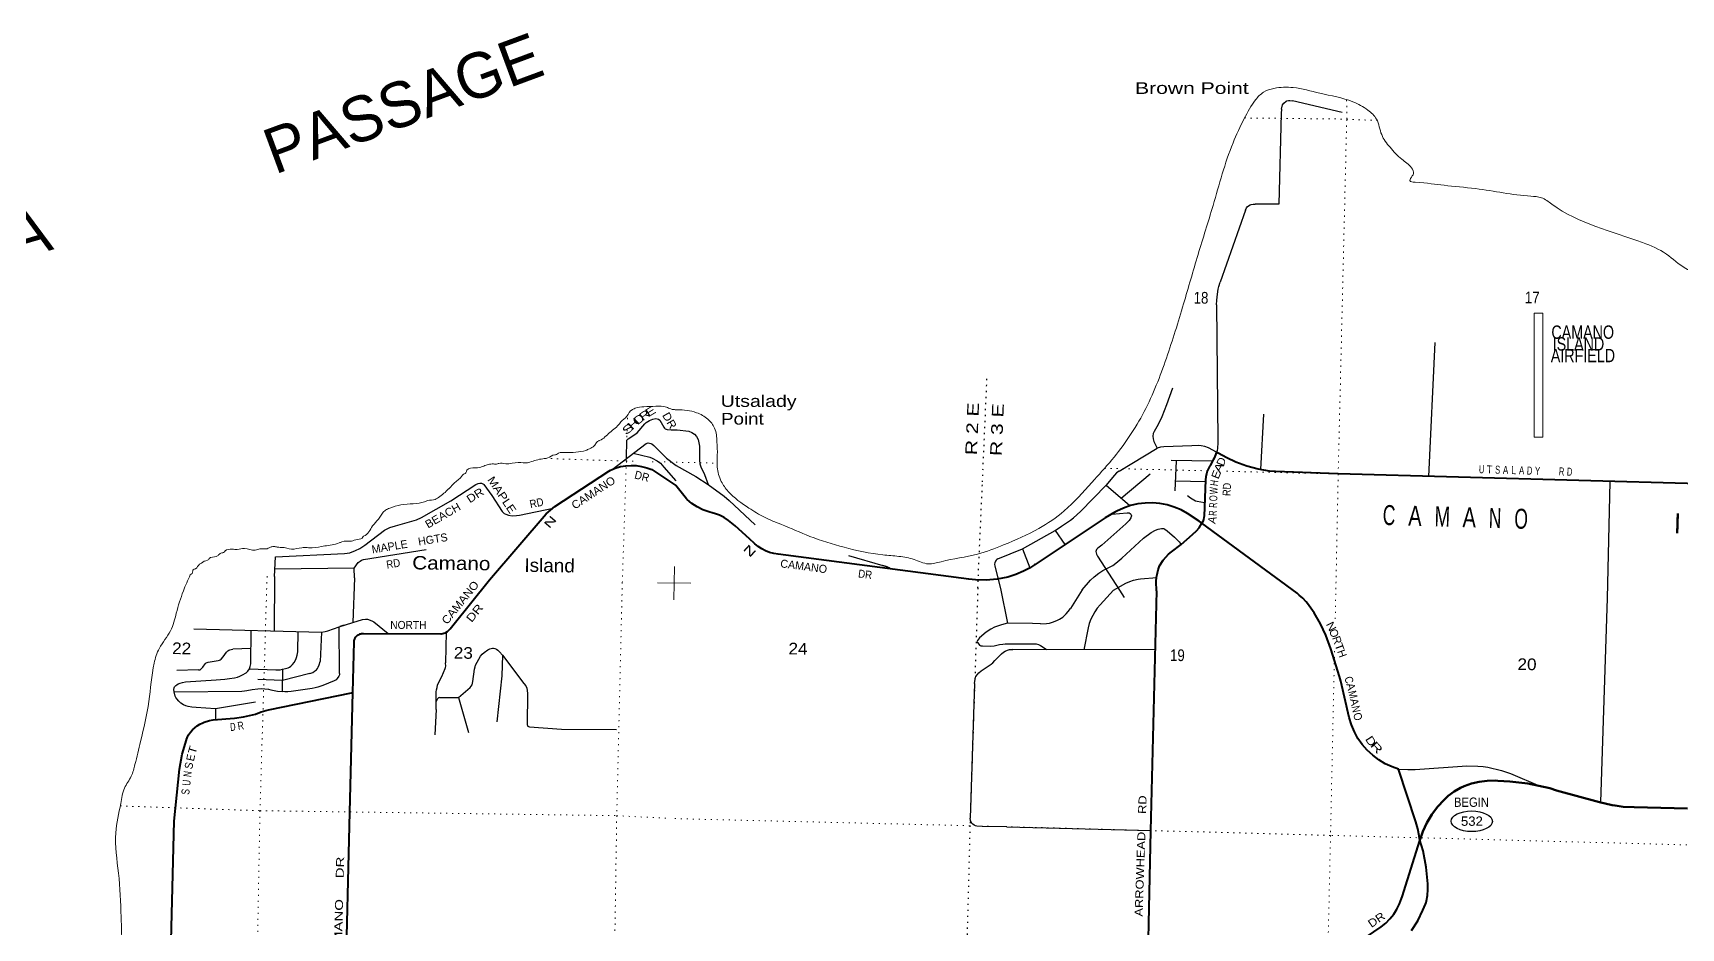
# Model space of a CAD drawing. Header units: feet. Extents: x -493433 to -244333, y 184684 to 373072.
# Drawn here: x -377997 to -353286, y 273336 to 286764 of the extents above; entities that cross this region are included whole.
import ezdxf
from ezdxf.enums import TextEntityAlignment as Align

# ---------------------------------------------------------------- set-up
doc = ezdxf.new("R2010")
doc.units = ezdxf.units.FT
doc.header["$LTSCALE"] = 60
doc.linetypes.add('DOTTED', pattern=[1.5, 0.3, -1.2])
for name, color, linetype, lineweight in [('17', 7, 'Continuous', 25), ('23', 7, 'Continuous', 70), ('26', 7, 'Continuous', 40), ('27', 7, 'Continuous', 13), ('29', 7, 'Continuous', 25), ('30', 7, 'Continuous', 13), ('36', 7, 'Continuous', 13), ('39', 7, 'Continuous', 13), ('4', 7, 'Continuous', 13), ('41', 7, 'Continuous', 13), ('6', 7, 'DOTTED', 25), ('7', 7, 'DOTTED', 13)]:
    doc.layers.add(name, color=color, linetype=linetype, lineweight=lineweight)
doc.layers.add('42', color=7, linetype='Continuous')

msp = doc.modelspace()

# ---------------------------------------------------------------- linework, layer by layer
at = {"layer": '17'}
msp.add_ellipse((-356425, 274937.59), major_axis=(-309.24, 1), ratio=0.500121, dxfattribs=at)
at = {"layer": '23'}
msp.add_lwpolyline([(-353191, 275128.95), (-353989.05, 275146.74), (-354154.33, 275155.5), (-354275.15, 275173), (-354318, 275179.95), (-354509, 275221.95), (-355154, 275400.95), (-355254.06, 275431.99), (-355584.52, 275503.74), (-355852.74, 275532.8), (-356035, 275544.95), (-356073.37, 275547), (-356192.6, 275545.1), (-356310.97, 275530.75), (-356427.2, 275504.11), (-356540.01, 275465.46), (-356592.47, 275440), (-356688.18, 275383.68), (-356777.48, 275317.67), (-356839.01, 275261.17), (-356936.83, 275155.18), (-357023.04, 275039.55), (-357096.68, 274915.53), (-357156.96, 274784.5), (-357200.69, 274655.33)], dxfattribs=at)
at = {"layer": '26'}
msp.add_line((-359042.53, 278359.73), (-360470.98, 279409.22), dxfattribs=at)
for points in [[(-353014, 279997.95), (-358427, 280147.95), (-359365.01, 280183.56), (-359456.14, 280190.63), (-359628.88, 280218), (-359797.8, 280263.26), (-359961.07, 280325.94), (-360098, 280389.95), (-360227.07, 280461.22), (-360251.87, 280474.91), (-360260.08, 280450.02), (-360264.34, 280437.11), (-360275.24, 280411.98), (-360286.09, 280386.94), (-360299.88, 280361.98), (-360348.9, 280273.26), (-360350.85, 280270.2), (-360372.73, 280231.17), (-360390.41, 280190.08), (-360403.69, 280147.36), (-360412.44, 280103.48), (-360416.55, 280058.93), (-360437.69, 279514.82), (-360440.94, 279492.94), (-360447.94, 279464.22), (-360457.91, 279436.39), (-360458.7, 279434.75), (-360470.98, 279409.22)], [(-371152.72, 278557.86), (-370301.53, 279548.51), (-370170.46, 279659.1), (-369364.76, 280190.51), (-369339.73, 280207.02), (-369314.76, 280216.94), (-369265.52, 280236.51), (-369188.61, 280258.09), (-369109.86, 280271.51), (-369030.14, 280276.62), (-368950.32, 280273.37), (-368871.28, 280261.8), (-368793.89, 280242.03), (-368718.98, 280214.28), (-368359.43, 279974.37)], [(-360470.98, 279409.22), (-360513.2, 279440.24), (-360686.32, 279554.73), (-360783.6, 279608.35), (-360885.96, 279651.5), (-360992.26, 279683.72), (-361101.35, 279704.65), (-361212.03, 279714.06), (-361323.09, 279711.85), (-361433.31, 279698.04), (-361541.48, 279672.79), (-361646.41, 279636.37), (-361746.97, 279589.18), (-361776.05, 279573.03), (-361921, 279489.95), (-362971.45, 278792.11), (-362981.14, 278784.81), (-363055.63, 278735.35), (-363134.88, 278693.94), (-363144.04, 278689.22), (-363258.94, 278637.98), (-363378.57, 278599.02), (-363539.62, 278569.04), (-363702.91, 278556.05), (-363866.67, 278560.21), (-363966.96, 278571.28), (-366825.1, 278944.51), (-366888.91, 278954.8), (-366951.29, 278971.7), (-367011.57, 278995.02), (-367069.08, 279024.52), (-367123.19, 279059.87), (-367173.3, 279100.69), (-367180.1, 279106.93), (-367253, 279176.95), (-367466, 279370.95), (-367566.49, 279452.06), (-367633.7, 279493.42), (-367704.87, 279527.52), (-367779.21, 279553.99), (-367800.51, 279560), (-367861.92, 279577.3), (-367950.82, 279610.97), (-368035.71, 279653.74), (-368115.66, 279705.15), (-368189.8, 279764.64), (-368200, 279775.95), (-368359.43, 279974.37)], [(-361152.82, 278393.81), (-361157.94, 278532.69), (-361149.24, 278601.27), (-361143.23, 278641.07), (-361127.99, 278708.57), (-361104.06, 278771.71), (-361051.83, 278856.63), (-360969.13, 278943.72), (-360927.78, 278980.74), (-360779.81, 279088.51), (-360612.23, 279239.84), (-360553.48, 279296.46), (-360512.13, 279342.18), (-360470.98, 279409.22)], [(-373199.77, 276869.58), (-373181.1, 277627.9), (-373180.83, 277633.73), (-373179.19, 277647.27), (-373176.14, 277660.56), (-373171.73, 277673.45), (-373165.98, 277685.82), (-373158.98, 277697.51), (-373150.79, 277708.42), (-373141.51, 277718.4), (-373131.23, 277727.36), (-373120.08, 277735.2), (-373108.16, 277741.83), (-373095.62, 277747.17), (-373082.59, 277751.18), (-373069.21, 277753.8), (-373055.63, 277755.01), (-373042, 277754.79), (-371883, 277748.98), (-371873.25, 277749.94), (-371853.77, 277753.4), (-371834.75, 277758.88), (-371816.42, 277766.31), (-371807.58, 277771.02), (-371782.66, 277786.65), (-371757.58, 277810.77), (-371743.85, 277823.97), (-371719.78, 277849.22), (-371699.8, 277873.97), (-371152.72, 278557.86)], [(-361152.82, 278393.81), (-361241, 274793.95), (-361303.86, 271785.83)], [(-357200.69, 274655.33), (-357205.83, 274672.96), (-357211.21, 274716.93), (-357232.37, 274823.9), (-357264.6, 274928.08), (-357521, 275718.95), (-357618.89, 275753.1), (-357721.28, 275800.82), (-357818.13, 275858.97), (-357908.36, 275926.93), (-357991, 276003.95), (-358065.14, 276089.19), (-358129.95, 276181.71), (-358184.75, 276280.5), (-358228.91, 276384.47), (-358261.97, 276492.49), (-358389.12, 277040.23), (-358406.86, 277111.54), (-358536.9, 277524.36), (-358612.74, 277728.68), (-358690.44, 277899.96), (-358785.62, 278062.17), (-358889.06, 278203.52), (-358907.92, 278227.75), (-358957.62, 278282.65), (-359012.79, 278332.06), (-359042.53, 278359.73)], [(-375694.91, 276165.94), (-375685.95, 276190.99), (-375672.42, 276215.94), (-375663.27, 276232.82), (-375636.32, 276272.09), (-375605.4, 276308.33), (-375570.87, 276341.14), (-375533.1, 276370.17), (-375492.5, 276395.08), (-375449.52, 276415.61), (-375428.83, 276423.61), (-375350.45, 276448.2), (-375297, 276459.97), (-374976.85, 276483.93), (-374838.97, 276503.4), (-374662.4, 276545.27), (-374573.49, 276577.31), (-374503.98, 276599.21), (-374465.59, 276607.99), (-373223, 276864.78), (-373199.77, 276869.58)], [(-373375.61, 269694.95), (-373244, 275072.95), (-373199.77, 276869.58)], [(-375967.53, 271352.96), (-375881, 274939.95), (-375800.34, 275720.78), (-375760.12, 275943.34), (-375696.87, 276160.47), (-375694.91, 276165.94)], [(-359103, 272451.95), (-357780.5, 273353.74), (-357712.16, 273410.28), (-357650.11, 273473.66), (-357595.02, 273543.17), (-357547.5, 273618.06), (-357508.07, 273697.5), (-357477.15, 273780.64), (-357469.87, 273805.17), (-357203.21, 274647.89), (-357200.69, 274655.33)], [(-357329.6, 273299.13), (-357234.88, 273445.93), (-357156.03, 273601.83), (-357119.58, 273693.55), (-357109.63, 273718.58), (-357103.64, 273743.55), (-357088.58, 273824.72), (-357081.7, 273912.04), (-357083.98, 273999.6), (-357106.11, 274249.68), (-357154.25, 274496.08), (-357200.69, 274655.33)]]:
    msp.add_lwpolyline(points, dxfattribs=at)
at = {"layer": '29'}
for p, q in [((-358367, 285571.95), (-359110.24, 285743.92)), ((-356976, 282119.95), (-357074.44, 280109.92)), ((-359546, 281046.95), (-359590, 280212.95)), ((-361712.64, 280191.35), (-361138.9, 280534.56)), ((-360311, 280337.95), (-360933, 280348.95)), ((-360857.48, 280347.08), (-360874, 279895.95)), ((-361905, 279979.95), (-361552, 279672.95)), ((-361679, 279786.95), (-361246, 280149.95)), ((-360866, 280042.95), (-360416, 280032.95)), ((-354352, 280027.95), (-354392.2, 278285.41)), ((-362668, 279300.95), (-362525, 279090.95)), ((-363161, 279023.95), (-363051, 278741.95)), ((-373180.88, 278736.05), (-374368.3, 278718.4)), ((-365767, 278923.95), (-365254.31, 278774.9)), ((-374373.05, 278611.67), (-374378, 277795.95)), ((-373175.61, 278591.61), (-373202, 277921.95)), ((-363491.72, 278431.77), (-363383, 277907.95)), ((-362267.16, 278411.87), (-362440.23, 278129.7)), ((-361707.6, 278402.79), (-361638, 278293.95)), ((-354392.2, 278285.41), (-354496.39, 275221.93)), ((-375587, 277826.95), (-373671.11, 277776.61)), ((-374731.83, 277300.95), (-374727, 277801.95)), ((-374027.42, 277479.99), (-374019, 277785.95)), ((-373671.11, 277776.61), (-373692.08, 277336.36)), ((-373407, 277856.95), (-373202, 277921.95)), ((-371803, 277773.95), (-371809.47, 277312.93)), ((-374729, 277531.95), (-374999.87, 277517.57)), ((-361175, 277508.95), (-363306, 277516.84)), ((-370959, 277430.95), (-370635.89, 277006.56)), ((-375513.02, 277209.57), (-375840, 277199.95)), ((-375711.94, 277028.04), (-375247.87, 277057.91)), ((-374752, 277222.95), (-374354.11, 277207.08)), ((-374256.17, 277216.96), (-374260, 276881.95)), ((-375881.96, 276878.77), (-374863.97, 276891.24)), ((-371615, 276792.95), (-371469, 276268.95)), ((-370582.05, 276855.96), (-370584.82, 276388.94)), ((-363877.76, 277003.94), (-363946, 274985.95)), ((-375258, 276622.95), (-375260.09, 276462.73)), ((-371951.2, 276615.96), (-371971, 276231.95)), ((-363397, 274853.95), (-361241, 274796.95))]:
    msp.add_line(p, q, dxfattribs=at)
for points in [[(-359278.16, 285621.02), (-359261.9, 285684.31), (-359242.32, 285712.62), (-359205.32, 285738.75), (-359194.44, 285743.1), (-359170.59, 285748.17), (-359151.01, 285750.35), (-359110.24, 285743.92)], [(-359278.16, 285621.02), (-359282, 285554.95), (-359315, 284193.95), (-359673, 284194.87)], [(-359819, 284104.95), (-359801.6, 284137.85), (-359790.72, 284153.09), (-359770.05, 284172.68), (-359748.29, 284184.66), (-359730.88, 284190.1), (-359703.67, 284193.37), (-359673, 284194.87)], [(-359816.76, 284108.06), (-359819, 284104.95), (-360198.33, 283026.71)], [(-360252.81, 282685.99), (-360248.8, 282753.58), (-360237.92, 282846.12), (-360227.04, 282919.06), (-360216.16, 282962.61), (-360198.33, 283026.71)], [(-360252.81, 282685.99), (-360230, 280652.95), (-360231.47, 280619.06)], [(-360913, 281432.95), (-360999, 281183.95), (-361072.25, 281005.05)], [(-369099.33, 280385.01), (-369092.84, 280656.38), (-369074.97, 280675.88), (-368971.02, 280737.64), (-368935.55, 280766.7), (-368823.21, 280901.76), (-368804.24, 280919.77), (-368751.74, 280950.51), (-368703.01, 280970.01), (-368657.53, 280978.14), (-368617.27, 280970.88), (-368599.06, 280955.38), (-368539.36, 280850.12), (-368529.95, 280832.48), (-368517.83, 280823.76), (-368486.89, 280816.02), (-368430.12, 280810.76), (-368337, 280810.95)], [(-361072.25, 281005.05), (-361126.9, 280887.57), (-361187.83, 280785.24), (-361200.89, 280752.58), (-361207.42, 280715.56), (-361203.06, 280674.19), (-361192.18, 280632.82), (-361138.9, 280534.56)], [(-368337, 280810.95), (-368160.78, 280788.06), (-368117.59, 280768.85), (-368079.19, 280742.44), (-368047.99, 280708.83), (-368021.6, 280665.61), (-368004.8, 280564.77), (-368004.8, 280355.88), (-368000, 280298.26), (-367983.2, 280252.64), (-367928.01, 280137.39), (-367872.81, 279990.93)], [(-369314.76, 280216.94), (-368802.94, 280604.37), (-368771.23, 280615.76), (-368730.62, 280606.01), (-368716.01, 280597.88), (-368686.84, 280573.06), (-368498.35, 280385.01), (-368354, 280273.95)], [(-360251.87, 280474.91), (-360371.75, 280541.37), (-360423.98, 280560.97), (-360480.56, 280571.86), (-360519.74, 280574.03), (-360619.84, 280571.86), (-361039.85, 280556.61), (-361092.08, 280547.9), (-361138.9, 280534.56)], [(-360231.47, 280619.06), (-360234.65, 280530.49), (-360241.18, 280502.18), (-360260.08, 280450.02), (-360251.87, 280474.91)], [(-368995.51, 280458.6), (-368746.87, 280399.64), (-368712.25, 280384.93), (-368638.04, 280346.01), (-368589.31, 280308.64), (-368536.53, 280249.54), (-368358.26, 280045.66)], [(-368354, 280273.95), (-368057.6, 280108.58), (-367872.81, 279990.93), (-367631.65, 279814.47), (-367558.45, 279748.44), (-367169.7, 279383.49)], [(-374373.05, 278611.67), (-374359.99, 278905.04), (-373324.08, 278952.91), (-373247.68, 278964.76), (-373163.22, 278997.26), (-373095, 279029.76), (-373022.08, 279079.19), (-372724.67, 279306.01), (-372643.63, 279343.99), (-372562.25, 279367.76), (-372243.9, 279458.75), (-372169.56, 279493.66), (-371732.94, 279746.82), (-371357.12, 279989.59), (-371321.32, 280006.38), (-371296.96, 280009.63), (-371270.97, 280008), (-371243.98, 279996.52), (-371235.24, 279990.13), (-371117.64, 279826.33), (-370963.08, 279583.04), (-370931.5, 279553.01), (-370908.76, 279543.26), (-370864.91, 279528.63), (-370812.93, 279522.13), (-370748.9, 279524.93), (-370702.48, 279528.63), (-370198.35, 279635.57)], [(-361712.64, 280191.35), (-361749.29, 280163.6), (-361812.4, 280096.1), (-361905, 279979.95), (-362293, 279583.95)], [(-360429, 279714.97), (-360541.51, 279733.56), (-360565.45, 279741.18), (-360593.74, 279754.25), (-360641.61, 279783.64), (-360687.32, 279819.57)], [(-362573.56, 279363.77), (-362441.33, 279454.86), (-362395.63, 279491.87), (-362293, 279583.95)], [(-361821, 279545.95), (-361591.53, 279565.36), (-361563.24, 279565.36), (-361543.65, 279554.47), (-361534.95, 279543.58), (-361528.42, 279521.81), (-361534.95, 279489.15), (-361558.89, 279452.13), (-361611.12, 279402.05), (-361970.19, 279079.8), (-362031.12, 279036.26), (-362052.89, 279012.3), (-362059.41, 278984), (-362052.89, 278946.98), (-362035.48, 278916.5), (-361707.6, 278402.79)], [(-363529.1, 278874.2), (-363161, 279023.95), (-362668, 279300.95), (-362573.56, 279363.77)], [(-362267.16, 278411.87), (-362139.93, 278552.88), (-362087.71, 278602.96), (-362015.89, 278659.57), (-361954.96, 278700.94), (-361806.98, 278774.97), (-361759.1, 278809.81), (-361672.05, 278886.02), (-361345.62, 279184.32), (-361230.28, 279269.23), (-361164.99, 279304.07), (-361125.82, 279321.49), (-361077.95, 279330.2), (-361043.13, 279328.02), (-361025.72, 279319.31), (-360990.9, 279295.36), (-360882.09, 279201.74), (-360849.45, 279169.08), (-360810.27, 279130.98), (-360779.81, 279088.51)], [(-373175.61, 278591.61), (-373180.88, 278736.05), (-373119.37, 278818.51), (-373093.22, 278842.11), (-373070.64, 278854.26), (-373043.03, 278862.38), (-372102.2, 279015.75)], [(-365254.31, 278774.9), (-365189.32, 278753.83), (-365135.33, 278725.02)], [(-363529.1, 278874.2), (-363545.76, 278863.15), (-363554.46, 278855.53), (-363565.34, 278838.12), (-363577.31, 278813.08), (-363579.48, 278792.94), (-363575.13, 278766.81), (-363491.72, 278431.77)], [(-361793.6, 278404.18), (-361608.94, 278509.33), (-361552.36, 278535.46), (-361493.6, 278552.88), (-361428.32, 278570.3), (-361391.32, 278574.65), (-361145.41, 278594.25)], [(-361793.6, 278404.18), (-361997.45, 278186.09), (-362039.25, 278133.81), (-362074.45, 278080.43), (-362133.86, 277968.16), (-362159.16, 277902.67), (-362177.86, 277838.29), (-362243, 277511.95)], [(-362888.03, 277900.82), (-362798.3, 277904.33), (-362757.6, 277910.93), (-362711.39, 277924.14), (-362647.59, 277948.36), (-362606.89, 277969.27), (-362557.38, 278001.19), (-362525.48, 278029.8), (-362507.88, 278047.42), (-362473.78, 278084.84), (-362440.23, 278129.7)], [(-373671.11, 277776.61), (-373613.28, 277782.07), (-373574.06, 277795.15), (-373407, 277856.95)], [(-373401.58, 277152.94), (-373402, 277181.95), (-373407, 277856.95)], [(-373202, 277921.95), (-373055.57, 277965.17), (-373009.82, 277971.71), (-372981.5, 277969.53), (-372913.96, 277945.55), (-372885.64, 277928.11), (-372669.96, 277755.91)], [(-363475.14, 277884.49), (-363535.33, 277865.27), (-363580.44, 277847.66), (-363635.44, 277821.24), (-363703.64, 277776.11), (-363802.65, 277689.16), (-363833.45, 277651.74), (-363840.05, 277633.03), (-363835.65, 277617.62), (-363816.95, 277593.41), (-363803.75, 277581.3), (-363786.15, 277570.29), (-363759.75, 277566.99), (-363645.34, 277565.89), (-363585.94, 277570.29), (-363506.73, 277589), (-363456.13, 277596.71), (-363418.73, 277600.01), (-363352.72, 277601.11), (-362994.1, 277601.11), (-362955.6, 277597.81), (-362921.5, 277590.1), (-362891.8, 277576.9), (-362863.19, 277560.39), (-362800.49, 277515.26)], [(-362888.03, 277900.82), (-363012, 277903.95), (-363383, 277907.95), (-363475.14, 277884.49)], [(-375513.02, 277209.57), (-375490.1, 277210.99), (-375478.12, 277217.53), (-375451.98, 277246.95), (-375417.12, 277301.45), (-375406.23, 277310.17), (-375397.51, 277314.53), (-375370.28, 277322.15), (-375217.78, 277351.58), (-375201.44, 277355.67), (-375191.64, 277360.3), (-375177.48, 277371.2), (-375144.8, 277406.07), (-375093.6, 277476.91), (-375075.39, 277493.14), (-375060.15, 277502.95), (-375046.76, 277508.8), (-375027.16, 277513.97), (-374999.87, 277517.57)], [(-371442.47, 276944.34), (-371413.41, 276982.4), (-371402.51, 277034.71), (-371378.55, 277217.81), (-371368.74, 277255.41), (-371361.12, 277277.21), (-371284.87, 277413.99), (-371259.81, 277446.14), (-371232.58, 277468.48), (-371174.85, 277510.44), (-371145.44, 277525.15), (-371129.1, 277531.15), (-371108.4, 277533.33), (-371089.88, 277533.33), (-371073.55, 277529.51), (-371047.4, 277516.98), (-371027.79, 277503.35), (-371002.74, 277478.84), (-370959, 277430.95)], [(-363877.76, 277003.94), (-363868.64, 277071.15), (-363857.64, 277107.47), (-363841.14, 277134.99), (-363813.64, 277164.71), (-363778.44, 277194.43), (-363629.93, 277295.69), (-363604.63, 277316.6), (-363576.03, 277348.52), (-363475.92, 277450.88), (-363445.12, 277473.99), (-363417.61, 277490.5), (-363383.51, 277505.91), (-363357.11, 277512.51), (-363306, 277516.84)], [(-374752, 277222.95), (-374739.58, 277260.57), (-374731.83, 277300.95)], [(-374256.17, 277216.96), (-374209.1, 277227.88), (-374170.98, 277240.41), (-374151.37, 277249.68), (-374131.76, 277264.93), (-374107.8, 277290.54), (-374082.75, 277321.61), (-374057.69, 277364.65), (-374043.53, 277396.81), (-374033.73, 277427.86), (-374027.42, 277479.99)], [(-373845.22, 277155.81), (-373801.71, 277171.21), (-373775.57, 277187.55), (-373747.25, 277210.44), (-373732, 277231.15), (-373718.93, 277250.77), (-373703.68, 277286.73), (-373692.08, 277336.36)], [(-371951.2, 276615.96), (-371953.71, 276752.98), (-371949.35, 276879.4), (-371946.09, 276910.46), (-371938.46, 276946.43), (-371929.75, 276981.31), (-371916.68, 277012.37), (-371868.75, 277110.45), (-371814.28, 277230.34), (-371809.92, 277246.69), (-371807.75, 277265.22), (-371809.47, 277312.93)], [(-370959, 277430.95), (-370968, 277119.95), (-371040, 276430.95)], [(-375881.96, 276878.77), (-375885.5, 276916.72), (-375880.05, 276941.79), (-375873.51, 276952.69), (-375857.18, 276974.49), (-375840.84, 276986.48), (-375817.96, 276999.55), (-375788.55, 277010.45), (-375754.78, 277020.26), (-375711.94, 277028.04)], [(-375247.87, 277057.91), (-375118.65, 277068.75), (-375050.02, 277077.47), (-374973.77, 277089.46), (-374932.38, 277100.36), (-374893.16, 277112.35), (-374853.95, 277131.97), (-374798.4, 277166.84), (-374775.52, 277191.91), (-374752, 277222.95)], [(-373845.22, 277155.81), (-374256, 277049.95), (-374626, 277062.95)], [(-374354.11, 277207.08), (-374309.32, 277207.17), (-374288.62, 277209.89), (-374256.17, 277216.96)], [(-373401.58, 277152.94), (-373403.04, 277134.15), (-373409.57, 277116.71), (-373433.54, 277077.48), (-373450.97, 277058.95), (-373479.29, 277042.6), (-373651.39, 276973.94), (-373727.64, 276951.06), (-373765.77, 276940.16), (-373808.25, 276931.44), (-374123.05, 276884.57), (-374176.43, 276880.22), (-374218.91, 276879.13), (-374260, 276881.95)], [(-370635.89, 277006.56), (-370608.42, 276967.15), (-370594.26, 276933.36), (-370586.63, 276899.58), (-370582.05, 276855.96)], [(-375552, 276642.95), (-375616.44, 276650.8), (-375670.91, 276660.61), (-375706.85, 276671.51), (-375737.35, 276684.59), (-375777.66, 276708.56), (-375809.25, 276736.9), (-375841.93, 276773.95), (-375853.91, 276792.48), (-375863.71, 276814.28), (-375881.96, 276878.77)], [(-374863.97, 276891.24), (-374825.63, 276892.21), (-374788.59, 276897.65), (-374709.08, 276914), (-374624.11, 276925.99), (-374572.92, 276928.17), (-374521.72, 276925.99), (-374462.9, 276917.27), (-374430.22, 276910.73), (-374330.01, 276890.03), (-374260, 276881.95)], [(-371898.98, 276795.94), (-371916.66, 276788.4), (-371929.74, 276776.41), (-371953.7, 276733.9)], [(-371898.98, 276795.94), (-371615, 276792.95), (-371442.47, 276944.34)], [(-374659, 276721.95), (-375258, 276622.95), (-375552, 276642.95)], [(-370584.82, 276388.94), (-370582.82, 276376.71), (-370580.64, 276371.26), (-370576.29, 276365.27), (-370565.39, 276358.73), (-370552.73, 276355.38)], [(-370552.73, 276355.38), (-370070, 276316.95), (-369246, 276312.95)], [(-357521, 275718.95), (-357382.46, 275713.35), (-357274.64, 275712.25), (-356500.17, 275769.48), (-356332.97, 275766.18), (-356251.56, 275759.58), (-356183.34, 275747.47), (-355978.74, 275700.14), (-355844.52, 275655.01), (-355400.08, 275465.69)], [(-363397, 274853.95), (-363766.33, 274859.4), (-363845.54, 274864.91), (-363864.24, 274870.41), (-363886.24, 274881.42), (-363903.84, 274892.42), (-363921.44, 274910.03), (-363931.34, 274925.44), (-363940.14, 274949.66), (-363946, 274985.95)]]:
    msp.add_lwpolyline(points, dxfattribs=at)
for centre, radius, start, end in [((-365305.54, 278486.67), 292.75, 53.15717, 79.92219), ((-372846.07, 276241.75), 1707.81, 106.54097, 108.79229)]:
    msp.add_arc(centre, radius, start, end, dxfattribs=at)
at = {"layer": '36'}
msp.add_lwpolyline([(-355356.34, 280697.91), (-355491.03, 280697.91), (-355491.03, 282560.93), (-355356.34, 282560.93)], close=True, dxfattribs=at)
at = {"layer": '39'}
for points in [[(-352581, 282584.95), (-352555, 282626.95), (-352518, 282664.95), (-352533, 282741.95), (-352608, 282841.95), (-352674, 282926.95), (-352741, 282931.95), (-352819, 282940.95), (-352813, 282985.95), (-352786, 283017.95), (-352874, 283052.95), (-353013, 283127.95), (-353213, 283228.95), (-353506, 283446.95), (-353863, 283618.95), (-355223, 284194.95), (-355381, 284291.95), (-355537, 284314.95), (-356367, 284427.95), (-356837, 284477.95), (-357275, 284523.95), (-357351, 284548.95), (-357341, 284580.95), (-357298, 284652.95), (-357329, 284740.95), (-357473, 284869.95), (-357650, 285047.95), (-357775, 285238.95), (-357853, 285470.95), (-357982, 285605.95), (-358207, 285731.95), (-358700, 285858.95), (-359101, 285944.95), (-359390, 285931.95), (-359546, 285874.95), (-359665, 285760.95), (-359836, 285479.95), (-360004, 285113.95), (-360303, 284175.95), (-360528, 283438.95), (-360745, 282698.95), (-361002, 281886.95), (-361335, 281082.95), (-361821, 280358.95), (-362120, 280020.95), (-362536, 279592.95), (-362917, 279328.95), (-363443, 279083.95), (-363834, 278946.95), (-364379, 278830.95), (-364573, 278798.95), (-364787, 278863.95), (-365012, 278910.95), (-365254, 278933.95), (-365834, 279047.95), (-366349, 279211.95), (-366775, 279390.95), (-367030, 279497.95), (-367261, 279635.95), (-367573, 279885.95), (-367676, 280036.95), (-367736, 280249.95), (-367736, 280431.95), (-367741, 280631.95), (-367777, 280834.95), (-367880, 280971.95), (-368047, 281066.95), (-368188, 281100.95), (-368340.37, 281112.36)], [(-368340.37, 281112.36), (-368393.63, 281113.68), (-368467.81, 281137.14), (-368499.83, 281151.8), (-368658.94, 281162.64), (-368836.54, 281155.64), (-368966.01, 281133.72), (-368996.5, 281120.13), (-369014.8, 281112.39), (-369091.18, 281014.95), (-369183.47, 280929.89), (-369204.15, 280902.03), (-369265.83, 280836.59), (-369347.72, 280769.49), (-369501.11, 280651.22), (-369511.26, 280647.36), (-369546.05, 280619.74), (-369583.25, 280570.01), (-369652.63, 280524.85), (-369707.5, 280501.62), (-369857.24, 280473.99), (-370014.6, 280470.68), (-370115.66, 280458.33), (-370146.26, 280438.7), (-370174.56, 280435.17), (-370276.25, 280388.55), (-370351.09, 280375.75), (-370547.6, 280326.76), (-370582.06, 280317.28), (-370715.11, 280319.59), (-370721.16, 280319.69), (-370907.04, 280300.76), (-371013.82, 280306.64), (-371032.11, 280298.9), (-371090.6, 280297.89), (-371169.42, 280289.19), (-371236.39, 280266.16), (-371331.65, 280239.6), (-371363.94, 280238.15), (-371489.56, 280206.06), (-371508.43, 280166.08), (-371551.35, 280134.58), (-371582.32, 280094.8), (-371641.7, 280045.44), (-371760.82, 279926.58), (-371769.03, 279918.67), (-371834.67, 279857.32), (-371918.5, 279794.27), (-371965.37, 279766.87), (-372078.65, 279748.69), (-372125.34, 279731.36), (-372295.27, 279702.06), (-372479.1, 279685.1), (-372647.41, 279633.6), (-372710.45, 279604.45), (-372757.63, 279560.93), (-372778.33, 279531.06), (-372817.73, 279471.28), (-372904.3, 279367.98), (-373040.2, 279213.12), (-373050.39, 279207.25), (-373052.55, 279199.23), (-373131.84, 279164.32), (-373220.97, 279141.68), (-373366.38, 279130.1), (-373407.04, 279112.66), (-373621.61, 279068.02), (-373811.66, 279041.07), (-373886.25, 279042.37), (-373966.94, 279041.76), (-374118.58, 279020.2), (-374267.32, 279046.97), (-374309.65, 279047.7), (-374357.9, 279056.6), (-374414.38, 279055.56), (-374457.01, 279040.18), (-374469.25, 279032.33), (-374505.72, 279022.89), (-374594.47, 279022.41), (-374665.36, 279005.5), (-374826.24, 279030.46), (-374933.37, 279016.19), (-375011.97, 279019.57), (-375115.3, 278993.15), (-375139.92, 278969.39), (-375190.58, 278956.15), (-375213.16, 278934.38), (-375247.86, 278910.79), (-375353.32, 278878.36), (-375361.6, 278866.4), (-375451.08, 278825.63), (-375463.38, 278813.75), (-375500.07, 278792.21), (-375559.74, 278726.74), (-375594.34, 278709.2), (-375600.65, 278695.2)], [(-375638.84, 278632.73), (-375742, 278392.95), (-375848, 278058.95), (-375935, 277794.95), (-376102, 277532.95), (-376180, 277308.95), (-376259, 276735.95), (-376383, 276133.95), (-376467, 275788.95), (-376524, 275613.95), (-376625, 275433.95), (-376681, 275203.95), (-376756, 274763.95), (-376714, 274158.95), (-376675, 273501.95), (-376648, 272550.95), (-376604, 271545.95), (-376603, 271070.95), (-376652, 270757.95), (-376665, 269734.95), (-376652, 269320.95), (-376659, 268877.95), (-376684, 268520.95), (-376797, 268107.95), (-376843, 267836.95), (-377172, 266794.95), (-377352, 266166.95), (-377420, 265817.95), (-377597, 265320.95), (-377682, 265052.95), (-377730, 264649.95), (-377806, 263960.95), (-377786, 263707.95), (-377717, 263298.95), (-377702, 262894.95), (-377755, 262328.95), (-377821, 261923.95), (-377828, 261591.95), (-377773, 261235.95), (-377611, 260958.95), (-377369, 260657.95), (-377218, 260469.95), (-377188, 260285.95), (-377185, 259965.95), (-377170, 259609.95), (-377088, 259386.95), (-376927, 259187.95), (-376828, 259087.95), (-376673, 258850.95), (-376557, 258499.95), (-376474, 258093.95), (-376207, 256988.95), (-376192, 256784.95), (-376271, 256469.95), (-376588, 255796.95), (-376724, 255610.95), (-376791, 255476.95), (-376792, 255344.95), (-376772, 255251.95), (-376716, 255291.95), (-376669, 255369.95), (-376655, 255472.95), (-376650, 255555.95), (-376608, 255637.95), (-376514, 255729.95), (-376447, 255752.95), (-376418, 255681.95), (-376476, 255558.95), (-376611, 255330.95), (-376917, 254855.95), (-377138, 254510.95), (-377281, 254387.95), (-377385, 254443.95), (-377394, 254522.95), (-377304, 254622.95), (-377152, 254765.95), (-377077, 254916.95), (-376991, 255012.95), (-376905, 255138.95), (-376861, 255222.95), (-376854, 255293.95), (-376868, 255303.95), (-376941, 255247.95), (-377138, 255038.95), (-377342, 254784.95), (-377494, 254598.95), (-377591, 254480.95), (-377619, 254333.95), (-377548, 254235.95), (-377387, 254164.95), (-377223, 254045.95), (-377064, 253729.95), (-376759, 252884.95), (-376691, 252448.95), (-376640, 252197.95), (-376424, 251620.95), (-376274, 251351.95)], [(-375600.65, 278695.2), (-375611.45, 278655.07), (-375638.85, 278632.73)]]:
    msp.add_spline(points, degree=3, dxfattribs=at)
at = {"layer": '4'}
for p, q in [((-368379.62, 278761.95), (-368387.52, 278262.01)), ((-368133.6, 278508.03), (-368633.54, 278515.94))]:
    msp.add_line(p, q, dxfattribs=at)
at = {"layer": '6'}
for points in [[(-363830.02, 278437.29), (-363760.46, 280027.51), (-363691.32, 281608.57)], [(-363830.02, 278437.29), (-363948, 274870.95), (-364088, 269477.95), (-364230, 264150.95), (-364277, 258803.95), (-364436, 253538.95), (-364623, 248146.95), (-364724, 242855.95), (-364893, 237485.95), (-364962.1, 232493.32)]]:
    msp.add_lwpolyline(points, dxfattribs=at)
at = {"layer": '7'}
for p, q in [((-359831.41, 285488.84), (-358301, 285471.95)), ((-358301, 285471.95), (-357841.44, 285448.97)), ((-369101.39, 280339.92), (-369080.94, 281027.11)), ((-370322.43, 280381.04), (-369103.4, 280339.95)), ((-369099.45, 280335.85), (-369160.4, 278524.83)), ((-369103.4, 280339.95), (-368983.95, 280337.39)), ((-368713.72, 280331.59), (-368353.67, 280323.85)), ((-368353.67, 280323.85), (-367736.35, 280309.94)), ((-361929.62, 280232.45), (-360373.38, 280194.91)), ((-358462.97, 278350.43), (-358472.01, 277935.89))]:
    msp.add_line(p, q, dxfattribs=at)
for points in [[(-358300.09, 285758.46), (-358299, 285463.95), (-358427, 280147.95), (-358462.97, 278350.43)], [(-360099.51, 280188.3), (-358427, 280147.95), (-353014, 279997.95), (-347680, 279831.95)], [(-374486.87, 278613.58), (-374593, 275095.95), (-374695, 269707.95), (-374862, 264419.95), (-375003, 259070.95), (-375149.18, 253810.2), (-375277.9, 248967.22)], [(-369160.4, 278524.83), (-369244, 275021.95), (-369327, 269665.95), (-369414, 264361.95), (-369672.82, 258859.7), (-369796, 253644.95), (-369903, 248284.95), (-370055, 242929.95), (-370170.12, 239006.26)], [(-358481.71, 277490.98), (-358542, 274725.95), (-358578.04, 273125.12)], [(-376688.85, 275167.64), (-374593, 275095.95), (-369244, 275021.95), (-368441.89, 274978.77)], [(-342350.01, 274392.61), (-342453, 274394.95), (-347823, 274466.95), (-353198, 274582.95), (-358542, 274725.95), (-363948, 274870.95), (-368441.89, 274978.77)]]:
    msp.add_lwpolyline(points, dxfattribs=at)

# ---------------------------------------------------------------- texts
at = {"layer": '17', "width": 0.9}
msp.add_text('BEGIN', height=140, dxfattribs=at).set_placement((-356690.73, 275153.95))
at = {"layer": '17', "width": 1.05}
msp.add_text('532', height=140, dxfattribs=at).set_placement((-356422.1, 274869.28), align=Align.CENTER)
at = {"layer": '27'}
for s, rotation, width, p in [('A', 61.079, 1.35, (-360164.72, 280215.3)), ('D', 67.445, 1.05, (-360124.65, 280310.51)), ('U', 358.413, 0.7, (-356278.09, 280158.43)), ('T', 358.413, 0.85, (-356158.12, 280155.11)), ('S', 358.413, 0.7, (-356038.17, 280151.78)), ('A', 358.413, 0.75, (-355918.21, 280148.46)), ('L', 358.413, 0.8, (-355798.27, 280145.13)), ('A', 358.413, 0.75, (-355678.3, 280141.81)), ('D', 358.413, 0.65, (-355558.36, 280138.48)), ('Y', 358.413, 0.75, (-355438.41, 280135.17)), ('R', 358.413, 0.65, (-355078.54, 280125.18)), ('D', 358.413, 0.65, (-354958.59, 280121.86)), ('H', 81.775, 0.75, (-360227.13, 280004.01)), ('E', 68.254, 1.15, (-360201.01, 280117.8)), ('O', 87.775, 0.65, (-360238.7, 279781.22)), ('W', 87.775, 0.6, (-360234.04, 279894.59)), ('R', 87.775, 0.7, (-360245.84, 279558.82)), ('R', 87.775, 0.7, (-360241.18, 279678.73)), ('N', 296.749, 1.15, (-358583.85, 277833.74)), ('T', 289.552, 1.25, (-358464.58, 277532.41)), ('H', 289.552, 0.95, (-358425.81, 277433.87)), ('C', 284.336, 0.9, (-358321.53, 277043.31)), ('M', 283.161, 0.85, (-358265.57, 276826.27)), ('N', 282.449, 0.85, (-358216.47, 276608.34)), ('O', 288.74, 0.95, (-358188.51, 276489.06)), ('D', 303.076, 1.3, (-357986.58, 276107.13)), ('R', 311.881, 1.55, (-357894.86, 276003.89))]:
    msp.add_text(s, height=120, rotation=rotation, dxfattribs=dict(at, width=width)).set_placement(p, align=Align.CENTER)
for s, height, rotation, width, p in [('CAMANO', 121, 33.408, 1.05, (-369872.89, 279611.26)), ('DR', 121, 345.407, 0.95, (-368987.41, 280083.12)), ('RD', 120, 87.775, 0.85, (-360041.31, 279815.26)), ('N', 121, 49.33, 1.55, (-370254.47, 279319.68)), ('N', 120, 317.673, 1.6, (-367359.05, 279012.36)), ('CAMANO', 120, 51.08, 1.1, (-371787.47, 277880.35)), ('DR', 120, 352.56, 0.9, (-365630.05, 278596.84)), ('DR', 120, 51.08, 1.25, (-371419.78, 277911.62)), ('NORTH', 120, 359.713, 0.95, (-372639.59, 277823.92)), ('D', 120, 4.203, 0.7, (-375036, 276291.52)), ('R', 120, 9.3, 0.8, (-374918.38, 276305.04)), ('T', 120, 73.599, 1.2, (-375561.63, 275933.15)), ('S', 120, 77.977, 0.95, (-375611.06, 275710.43)), ('E', 120, 77.977, 0.95, (-375584.48, 275830.9)), ('U', 120, 84.041, 0.75, (-375639.62, 275466.64)), ('N', 120, 83.191, 0.75, (-375624.91, 275595.96)), ('S', 120, 84.041, 0.8, (-375654.14, 275331.56)), ('ARROWHEAD     RD', 120, 88.061, 1.2, (-361360.01, 273506.24)), ('WEST     CAMANO     DR', 120, 88.598, 1.4, (-373393.56, 271822.67)), ('DR', 120, 34.289, 1.15, (-357929.15, 273335.48))]:
    msp.add_text(s, height=height, rotation=rotation, dxfattribs=dict(at, width=width)).set_placement(p)
for s, rotation, p in [('A', 77.152, (-360257.97, 279445.23)), ('O', 289.552, (-358544.75, 277739.7)), ('R', 289.552, (-358499.35, 277635.49)), ('A', 284.336, (-358293.21, 276943.36)), ('A', 282.449, (-358240.03, 276714.07))]:
    msp.add_text(s, height=120, rotation=rotation, dxfattribs=at).set_placement(p, align=Align.CENTER)
msp.add_text('CAMANO', height=120, rotation=352.56, dxfattribs=at).set_placement((-366797.12, 278748.86))
at = {"layer": '30'}
for s, rotation, width, p in [('H', 42.247, 1.5, (-368951.26, 280857.5)), ('O', 36.247, 1.35, (-368881.93, 280916.32)), ('R', 35.35, 1.35, (-368791.5, 280982.11)), ('E', 31.135, 1.35, (-368707.17, 281035.88)), ('S', 38.716, 1.6, (-369040.12, 280777.16))]:
    msp.add_text(s, height=120, rotation=rotation, dxfattribs=dict(at, width=width)).set_placement(p, align=Align.CENTER)
for s, rotation, width, p in [('DR', 299.706, 1.1, (-368567.05, 281030.27)), ('MAPLE', 303.676, 1.15, (-371189.6, 280060.53)), ('DR', 32.861, 1.15, (-371446.8, 279705.46)), ('RD', 11.976, 0.9, (-370535.74, 279633.2)), ('BEACH', 30.106, 1.05, (-372072.83, 279327.43)), ('RD', 9.259, 0.9, (-372688.37, 278726.53))]:
    msp.add_text(s, height=120, rotation=rotation, dxfattribs=dict(at, width=width)).set_placement(p)
for s, p in [('HGTS', (-372212.4, 279072.8)), ('MAPLE', (-372907.53, 278955.39))]:
    msp.add_text(s, height=120, rotation=9.259, dxfattribs=at).set_placement(p)
at = {"layer": '36', "width": 0.8}
for s, p in [('CAMANO', (-355230.14, 282175.31)), ('ISLAND', (-355210.56, 281999.16)), ('AIRFIELD', (-355238.86, 281824.42))]:
    msp.add_text(s, height=200, dxfattribs=at).set_placement(p)
at = {"layer": '41'}
for s, rotation, p in [('PASSAGE', 20.298, (-374370.91, 284636.79)), ('SARATOGA', 16.302, (-382526.2, 282101.93))]:
    msp.add_text(s, height=680.5, rotation=rotation, dxfattribs=at).set_placement(p)
at = {"layer": '42'}
for s, width, p in [('Brown Point', 1.35, (-361472.3, 285849.55)), ('Utsalady', 1.25, (-367685.45, 281154.4)), ('Point', 1.2, (-367679.81, 280889.16))]:
    msp.add_text(s, height=175, dxfattribs=dict(at, width=width)).set_placement(p)
for s, height, rotation, width, p in [('C', 300, 358.413, 0.65, (-357762.11, 279383.24)), ('A', 300, 358.413, 0.75, (-357378.8, 279372.62)), ('M', 300, 358.413, 0.7, (-356986.04, 279361.74)), ('A', 300, 358.413, 0.75, (-356564.94, 279350.07)), ('N', 300, 358.413, 0.65, (-356172.18, 279339.18)), ('O', 300, 358.413, 0.65, (-355788.87, 279328.56)), ('I', 300, 358.218, 0.95, (-353396.94, 279260.36)), ('Camano', 201.6, 359.297, 1.15, (-372311.26, 278716.39)), ('Island', 201.6, 359.296, 1.05, (-370629.2, 278679.68))]:
    msp.add_text(s, height=height, rotation=rotation, dxfattribs=dict(at, width=width)).set_placement(p)
at = {"layer": '6', "width": 1.35}
for s, p in [('R 2 E', (-363844.91, 280426.86)), ('R 3 E', (-363472.84, 280413.54))]:
    msp.add_text(s, height=175, rotation=87.496, dxfattribs=at).set_placement(p)
at = {"layer": '7'}
for s, rotation, width, p in [('18', 359.309, 0.85, (-360595.58, 282705.37)), ('17', 359.309, 0.85, (-355629, 282709.95)), ('22', 359.203, 1.1, (-375911.63, 277446.03)), ('23', 359.203, 1.1, (-371688.36, 277378.06)), ('24', 359.363, 1.1, (-366670, 277440.95)), ('19', 359.363, 0.85, (-360949, 277342.95)), ('20', 359.363, 1.1, (-355740, 277206.95))]:
    msp.add_text(s, height=175, rotation=rotation, dxfattribs=dict(at, width=width)).set_placement(p)

doc.saveas('drawing.dxf')
